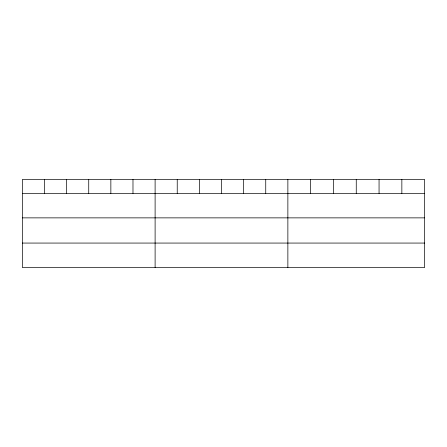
<?xml version="1.0" encoding="UTF-8"?>
<svg xmlns="http://www.w3.org/2000/svg" width="447" height="447" viewBox="0 0 447 447"><rect width="100%" height="100%" fill="white"/><g stroke="black" fill="none" stroke-linecap="round" stroke-linejoin="round"><path stroke-width="0.67" d="M424.65 217.868L424.65 179.476L22.35 179.476L22.35 267.524L424.65 267.524L424.65 217.868L22.35 217.868M22.35 193.417L424.65 193.417M22.35 243.067L424.65 243.067M401.853 179.476L401.853 193.417M379.056 179.476L379.056 193.417M356.259 179.476L356.259 193.417M333.462 179.476L333.462 193.417M310.665 179.476L310.665 193.417M287.868 179.476L287.868 267.524M265.741 179.476L265.741 193.417M243.615 179.476L243.615 193.417M221.488 179.476L221.488 193.417M199.362 179.476L199.362 193.417M177.235 179.476L177.235 193.417M155.109 179.476L155.109 267.524M132.982 179.476L132.982 193.417M110.856 179.476L110.856 193.417M88.73 179.476L88.73 193.417M66.603 179.476L66.603 193.417M44.476 179.476L44.476 193.417"/></g></svg>
